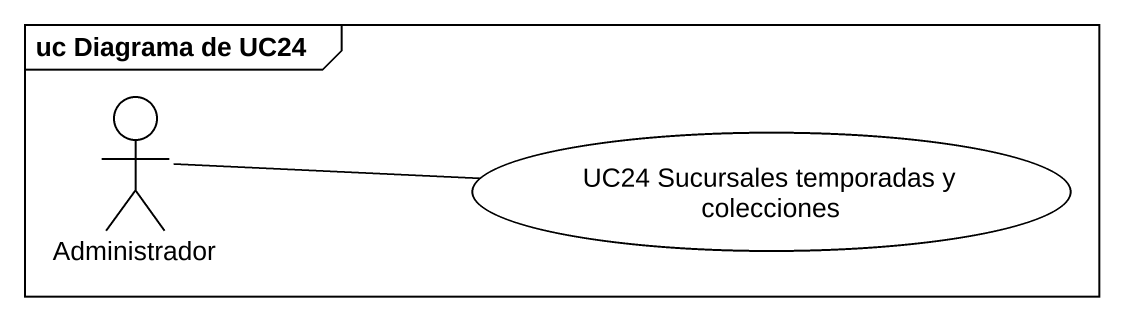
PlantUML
@startuml
mainframe uc Diagrama de UC24
actor Administrador
usecase "UC24 Sucursales temporadas y colecciones" as UC24_Sucursales_temporadas
Administrador -right- UC24_Sucursales_temporadas
@enduml
